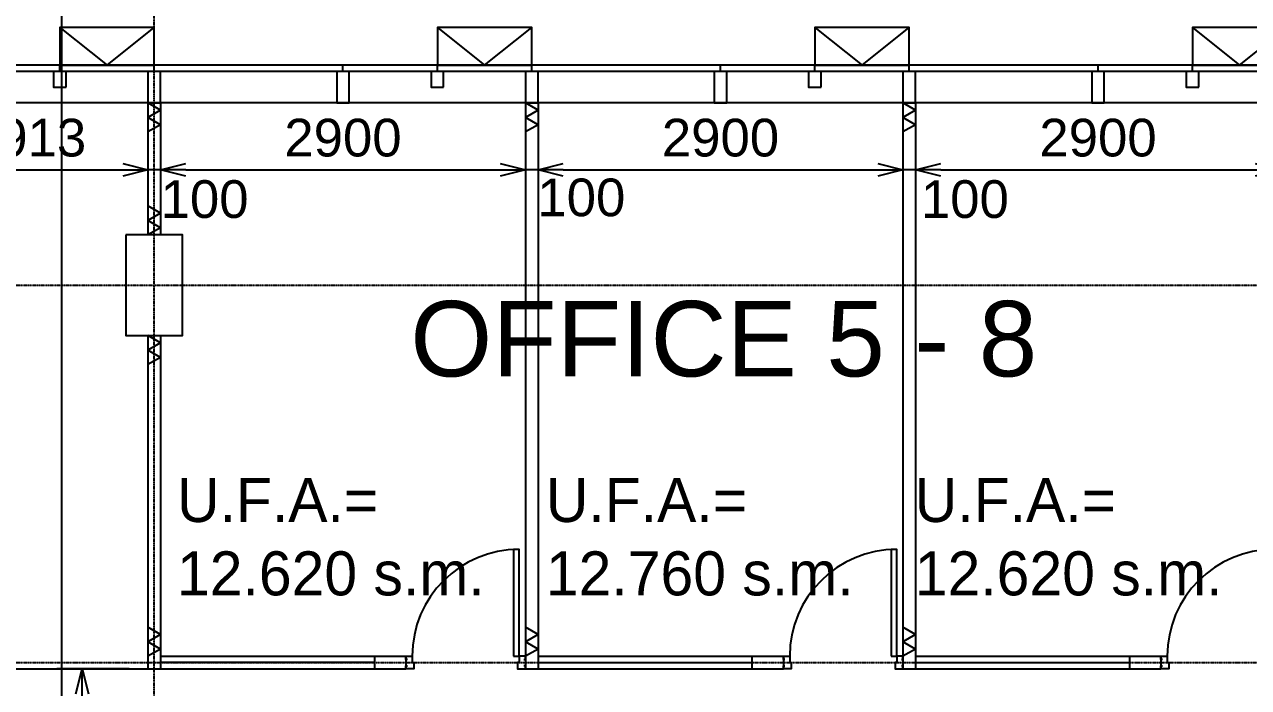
# Model space of a CAD drawing. Header units: millimetres. Extents: x 477 to 62893, y 268 to 55271.
# Drawn here: x 40738 to 50465, y 39941 to 45214 of the extents above; entities that cross this region are included whole.
import ezdxf

# ---------------------------------------------------------------- set-up
doc = ezdxf.new("R2010")
doc.units = ezdxf.units.MM
doc.linetypes.add('DASHDOT', pattern=[1, 0.5, -0.25, 0, -0.25])
doc.layers.get('0').update_dxf_attribs({"color": 8})
doc.layers.get('Defpoints').update_dxf_attribs({"color": 8})
for name, color, linetype in [('DLN020__', 8, 'DASHDOT'), ('DLN030', 8, 'Continuous'), ('DLN041_1', 8, 'Continuous'), ('DLN052__', 8, 'Continuous'), ('DLN061__1', 8, 'Continuous'), ('DLN220__', 8, 'Continuous'), ('DLN280__', 8, 'Continuous'), ('DLN314__', 8, 'Continuous'), ('DLN324__', 8, 'Continuous'), ('DLN325__', 8, 'Continuous')]:
    doc.layers.add(name, color=color, linetype=linetype)
doc.styles.add('SWIS721LT450', font='swissl.ttf')
doc.styles.add('SWIS721LT750', font='swissl.ttf')
doc.dimstyles.new('INTDIM', dxfattribs={"dimscale": 200, "dimtxt": 2.25, "dimasz": 1.5, "dimexe": 1, "dimexo": 0, "dimgap": 1, "dimtad": 1, "dimdec": 0, "dimrnd": 1, "dimzin": 1, "dimdsep": 46, "dimtxsty": 'SWIS721LT450', "dimcen": 1, "dimclrd": 256, "dimclre": 256, "dimclrt": 256, "dimaunit": 1, "dimadec": 3, "dimazin": 0, "dimtfac": 1, "dimtdec": 0, "dimtix": 1, "dimtmove": 2, "dimatfit": 0, "dimfxl": 1, "dimtolj": 1, "dimtzin": 0, "dimarcsym": 0})

# ---------------------------------------------------------------- blocks, each defined once
blk = doc.blocks.new('DIMARR')
for p, q in [((-1, 0.25), (0, 0)), ((-1, 0), (0, 0)), ((0, 0), (-1, -0.25))]:
    blk.add_line(p, q)
blk = doc.blocks.new('*D432')
at = {"layer": 'Defpoints', "color": 0, "transparency": 16777216}
for p in [(39806.8, 44639.6), (41719.4, 44539.6), (41719.4, 44057.6)]:
    blk.add_point(p, dxfattribs=at)
at = {"layer": 'DLN030', "lineweight": -2, "transparency": 16777216}
for p, q in [((39806.8, 44439.6), (39806.8, 43857.6)), ((41719.4, 44339.6), (41719.4, 43857.6)), ((40006.8, 44057.6), (41519.4, 44057.6))]:
    blk.add_line(p, q, dxfattribs=at)
at = {"layer": 'DLN030', "lineweight": -2, "transparency": 16777216, "xscale": 200, "yscale": 200, "zscale": 200, "rotation": 180}
blk.add_blockref('DIMARR', (39806.8, 44057.6), dxfattribs=at)
at = {"layer": 'DLN030', "lineweight": -2, "transparency": 16777216, "xscale": 200, "yscale": 200, "zscale": 200}
blk.add_blockref('DIMARR', (41719.4, 44057.6), dxfattribs=at)
at = {"layer": 'DLN030', "transparency": 16777216, "insert": (40763.1, 44311.8), "char_height": 300, "attachment_point": 5, "style": 'SWIS721LT450'}
blk.add_mtext('\\A1;1913', dxfattribs=at)
blk = doc.blocks.new('*D433')
at = {"layer": 'Defpoints', "color": 0, "transparency": 16777216}
for p in [(41719.4, 44539.6), (41819.4, 44539.6), (41719.4, 44057.6)]:
    blk.add_point(p, dxfattribs=at)
at = {"layer": 'DLN030', "lineweight": -2, "transparency": 16777216}
for p, q in [((41719.4, 44339.6), (41719.4, 43857.6)), ((41819.4, 44339.6), (41819.4, 43857.6)), ((41819.4, 44057.6), (41719.4, 44057.6))]:
    blk.add_line(p, q, dxfattribs=at)
at = {"layer": 'DLN030', "transparency": 16777216, "insert": (42169.7, 43823.2), "char_height": 300, "attachment_point": 5, "style": 'SWIS721LT450'}
blk.add_mtext('\\A1;100', dxfattribs=at)
blk = doc.blocks.new('*D434')
at = {"layer": 'Defpoints', "color": 0, "transparency": 16777216}
for p in [(41819.4, 44539.6), (44719.4, 44539.6), (44719.4, 44057.6)]:
    blk.add_point(p, dxfattribs=at)
at = {"layer": 'DLN030', "lineweight": -2, "transparency": 16777216}
for p, q in [((41819.4, 44339.6), (41819.4, 43857.6)), ((44719.4, 44339.6), (44719.4, 43857.6)), ((42019.4, 44057.6), (44519.4, 44057.6))]:
    blk.add_line(p, q, dxfattribs=at)
at = {"layer": 'DLN030', "lineweight": -2, "transparency": 16777216, "xscale": 200, "yscale": 200, "zscale": 200, "rotation": 180}
blk.add_blockref('DIMARR', (41819.4, 44057.6), dxfattribs=at)
at = {"layer": 'DLN030', "lineweight": -2, "transparency": 16777216, "xscale": 200, "yscale": 200, "zscale": 200}
blk.add_blockref('DIMARR', (44719.4, 44057.6), dxfattribs=at)
at = {"layer": 'DLN030', "transparency": 16777216, "insert": (43269.4, 44311.8), "char_height": 300, "attachment_point": 5, "style": 'SWIS721LT450'}
blk.add_mtext('\\A1;2900', dxfattribs=at)
blk = doc.blocks.new('*D435')
at = {"layer": 'Defpoints', "color": 0, "transparency": 16777216}
for p in [(44719.4, 44539.6), (44819.4, 44539.6), (44719.4, 44057.6)]:
    blk.add_point(p, dxfattribs=at)
at = {"layer": 'DLN030', "lineweight": -2, "transparency": 16777216}
for p, q in [((44719.4, 44339.6), (44719.4, 43857.6)), ((44819.4, 44339.6), (44819.4, 43857.6)), ((44819.4, 44057.6), (44719.4, 44057.6))]:
    blk.add_line(p, q, dxfattribs=at)
at = {"layer": 'DLN030', "transparency": 16777216, "insert": (45163.7, 43836.6), "char_height": 300, "attachment_point": 5, "style": 'SWIS721LT450'}
blk.add_mtext('\\A1;100', dxfattribs=at)
blk = doc.blocks.new('*D436')
at = {"layer": 'Defpoints', "color": 0, "transparency": 16777216}
for p in [(44819.4, 44539.6), (47719.4, 44539.6), (47719.4, 44057.6)]:
    blk.add_point(p, dxfattribs=at)
at = {"layer": 'DLN030', "lineweight": -2, "transparency": 16777216}
for p, q in [((44819.4, 44339.6), (44819.4, 43857.6)), ((47719.4, 44339.6), (47719.4, 43857.6)), ((45019.4, 44057.6), (47519.4, 44057.6))]:
    blk.add_line(p, q, dxfattribs=at)
at = {"layer": 'DLN030', "lineweight": -2, "transparency": 16777216, "xscale": 200, "yscale": 200, "zscale": 200, "rotation": 180}
blk.add_blockref('DIMARR', (44819.4, 44057.6), dxfattribs=at)
at = {"layer": 'DLN030', "lineweight": -2, "transparency": 16777216, "xscale": 200, "yscale": 200, "zscale": 200}
blk.add_blockref('DIMARR', (47719.4, 44057.6), dxfattribs=at)
at = {"layer": 'DLN030', "transparency": 16777216, "insert": (46269.4, 44311.8), "char_height": 300, "attachment_point": 5, "style": 'SWIS721LT450'}
blk.add_mtext('\\A1;2900', dxfattribs=at)
blk = doc.blocks.new('*D437')
at = {"layer": 'Defpoints', "color": 0, "transparency": 16777216}
for p in [(47719.4, 44539.6), (47819.4, 44539.6), (47719.4, 44057.6)]:
    blk.add_point(p, dxfattribs=at)
at = {"layer": 'DLN030', "lineweight": -2, "transparency": 16777216}
for p, q in [((47719.4, 44339.6), (47719.4, 43857.6)), ((47819.4, 44339.6), (47819.4, 43857.6)), ((47819.4, 44057.6), (47719.4, 44057.6))]:
    blk.add_line(p, q, dxfattribs=at)
at = {"layer": 'DLN030', "transparency": 16777216, "insert": (48211.4, 43823.2), "char_height": 300, "attachment_point": 5, "style": 'SWIS721LT450'}
blk.add_mtext('\\A1;100', dxfattribs=at)
blk = doc.blocks.new('*D438')
at = {"layer": 'Defpoints', "color": 0, "transparency": 16777216}
for p in [(50719.4, 44639.6), (47819.4, 44539.6), (50719.4, 44057.6)]:
    blk.add_point(p, dxfattribs=at)
at = {"layer": 'DLN030', "lineweight": -2, "transparency": 16777216}
for p, q in [((50719.4, 44439.6), (50719.4, 43857.6)), ((47819.4, 44339.6), (47819.4, 43857.6)), ((48019.4, 44057.6), (50519.4, 44057.6))]:
    blk.add_line(p, q, dxfattribs=at)
at = {"layer": 'DLN030', "lineweight": -2, "transparency": 16777216, "xscale": 200, "yscale": 200, "zscale": 200, "rotation": 180}
blk.add_blockref('DIMARR', (47819.4, 44057.6), dxfattribs=at)
at = {"layer": 'DLN030', "lineweight": -2, "transparency": 16777216, "xscale": 200, "yscale": 200, "zscale": 200}
blk.add_blockref('DIMARR', (50719.4, 44057.6), dxfattribs=at)
at = {"layer": 'DLN030', "transparency": 16777216, "insert": (49269.4, 44311.8), "char_height": 300, "attachment_point": 5, "style": 'SWIS721LT450'}
blk.add_mtext('\\A1;2900', dxfattribs=at)
blk = doc.blocks.new('U')
at = {"layer": 'DLN280__'}
blk.add_lwpolyline([(-351489.4, -412615), (-351489.4, -413415), (-351039.4, -413415), (-351039.4, -412615)], close=True, dxfattribs=at)
blk = doc.blocks.new('A$C75032E79')
at = {"layer": 'DLN314__', "ltscale": 0.05}
blk.add_lwpolyline([(-750, 0), (0, 0), (0, 300), (-750, 300)], close=True, dxfattribs=at)
blk.add_lwpolyline([(-750, 300), (-375, 0), (0, 300)], dxfattribs=at)
blk = doc.blocks.new('MAGENTA')
at = {"layer": 'DLN314__'}
blk.add_line((-212507.5, -468222), (-212507.5, -468172), dxfattribs=at)
blk.add_lwpolyline([(-212457.5, -468472), (-212457.5, -468222), (-212557.5, -468222), (-212557.5, -468472)], close=True, dxfattribs=at)
blk = doc.blocks.new('MAGETA-2')
at = {"layer": 'DLN314__'}
blk.add_line((-211907.8, -468636.8), (-211907.8, -468586.8), dxfattribs=at)
blk.add_lwpolyline([(-211857.8, -468761.8), (-211857.8, -468636.8), (-211957.8, -468636.8), (-211957.8, -468761.8)], close=True, dxfattribs=at)
blk = doc.blocks.new('*D308')
at = {"layer": 'Defpoints', "color": 0, "transparency": 16777216}
for p in [(41196.1, 40089.6), (41769.4, 40089.6), (41769.4, 38639.6)]:
    blk.add_point(p, dxfattribs=at)
at = {"layer": 'DLN030', "lineweight": -2, "transparency": 16777216}
for p, q in [((41569.4, 40089.6), (40996.1, 40089.6)), ((41196.1, 38839.6), (41196.1, 39889.6)), ((41569.4, 38639.6), (40996.1, 38639.6))]:
    blk.add_line(p, q, dxfattribs=at)
at = {"layer": 'DLN030', "lineweight": -2, "transparency": 16777216, "xscale": 200, "yscale": 200, "zscale": 200}
for p, rotation in [((41196.1, 40089.6), 90), ((41196.1, 38639.6), 270)]:
    blk.add_blockref('DIMARR', p, dxfattribs=dict(at, rotation=rotation))
at = {"layer": 'DLN030', "transparency": 16777216, "insert": (40941.9, 39364.6), "char_height": 300, "attachment_point": 5, "rotation": 90, "style": 'SWIS721LT450'}
blk.add_mtext('\\A1;1450', dxfattribs=at)
blk = doc.blocks.new('w')
at = {"layer": 'DLN061__1'}
for p, q in [((-380707, -515975), (-380854, -515719)), ((-380707, -515975), (-380559, -515719)), ((-380411, -515975), (-380559, -515719)), ((-380411, -515975), (-380263, -515719))]:
    blk.add_line(p, q, dxfattribs=at)

msp = doc.modelspace()

# ---------------------------------------------------------------- linework, layer by layer
at = {"layer": 'DLN020__'}
for p, q in [((41769.4, 5889.6), (41769.4, 51172.8)), ((14340.2, 43139.6), (58019.4, 43139.6)), ((14340.2, 40139.6), (58019.4, 40139.6))]:
    msp.add_line(p, q, dxfattribs=at)
at = {"layer": 'DLN052__', "ltscale": 0.05}
msp.add_line((41032.5, 51856.6), (41032.5, 36241.1), dxfattribs=at)
at = {"layer": 'DLN220__'}
for p, q in [((41719.4, 44589.6), (41719.4, 43539.6)), ((41819.4, 44589.6), (41819.4, 43539.6)), ((44719.4, 44589.6), (44719.4, 40089.6)), ((44819.4, 44589.6), (44819.4, 40089.6)), ((47719.4, 44589.6), (47719.4, 40089.6)), ((47819.4, 44589.6), (47819.4, 40089.6)), ((41719.4, 42739.6), (41719.4, 40089.6)), ((41819.4, 42739.6), (41819.4, 40089.6)), ((43519.4, 40189.6), (43769.4, 40189.6)), ((43519.4, 40189.6), (43519.4, 40089.6)), ((43769.4, 40189.6), (43769.4, 40089.6)), ((46519.4, 40189.6), (46769.4, 40189.6)), ((46769.4, 40189.6), (46769.4, 40089.6)), ((49519.4, 40189.6), (49769.4, 40189.6)), ((49769.4, 40189.6), (49769.4, 40089.6)), ((41719.4, 40089.6), (41819.4, 40089.6)), ((43519.4, 40089.6), (43769.4, 40089.6)), ((44719.4, 40089.6), (44819.4, 40089.6)), ((46519.4, 40089.6), (46769.4, 40089.6)), ((47719.4, 40089.6), (47819.4, 40089.6)), ((49519.4, 40089.6), (49769.4, 40089.6))]:
    msp.add_line(p, q, dxfattribs=at)
at = {"layer": 'DLN220__', "ltscale": 0.05}
msp.add_line((39412.3, 40089.6), (41719.4, 40089.6), dxfattribs=at)
at = {"layer": 'DLN314__'}
for p, q in [((55519.4, 44889.6), (39869.4, 44889.6)), ((55469.4, 44839.6), (39859.6, 44839.6)), ((55219.4, 44589.6), (39810.6, 44589.6))]:
    msp.add_line(p, q, dxfattribs=at)
at = {"layer": 'DLN324__'}
for p, q in [((41819.4, 40189.6), (43519.4, 40189.6)), ((44819.4, 40189.6), (46519.4, 40189.6)), ((46519.4, 40189.6), (46519.4, 40089.6)), ((47819.4, 40189.6), (49519.4, 40189.6)), ((49519.4, 40189.6), (49519.4, 40089.6)), ((43519.4, 40139.6), (41819.4, 40139.6)), ((41819.4, 40089.6), (43519.4, 40089.6)), ((44819.4, 40139.6), (46519.4, 40139.6)), ((44819.4, 40089.6), (46519.4, 40089.6)), ((47819.4, 40140.7), (49519.4, 40140.7)), ((47819.4, 40089.6), (49519.4, 40089.6))]:
    msp.add_line(p, q, dxfattribs=at)
at = {"layer": 'DLN325__'}
for points in [[(44624.4, 40189.6), (44669.4, 40189.6), (44669.4, 41039.6), (44624.4, 41039.6)], [(47624.4, 40189.6), (47669.4, 40189.6), (47669.4, 41039.6), (47624.4, 41039.6)]]:
    msp.add_lwpolyline(points, close=True, dxfattribs=at)
for points in [[(43781.4, 40164.6), (43769.4, 40164.6), (43769.4, 40189.6), (43819.4, 40189.6), (43819.4, 40139.6), (43831.9, 40139.6), (43831.9, 40089.6), (43769.4, 40089.6), (43769.4, 40114.6), (43781.4, 40114.6)], [(44707.4, 40164.6), (44719.4, 40164.6), (44719.4, 40189.6), (44669.4, 40189.6), (44669.4, 40139.6), (44656.9, 40139.6), (44656.9, 40089.6), (44719.4, 40089.6), (44719.4, 40114.6), (44707.4, 40114.6)], [(46781.4, 40164.6), (46769.4, 40164.6), (46769.4, 40189.6), (46819.4, 40189.6), (46819.4, 40139.6), (46831.9, 40139.6), (46831.9, 40089.6), (46769.4, 40089.6), (46769.4, 40114.6), (46781.4, 40114.6)], [(47707.4, 40164.6), (47719.4, 40164.6), (47719.4, 40189.6), (47669.4, 40189.6), (47669.4, 40139.6), (47656.9, 40139.6), (47656.9, 40089.6), (47719.4, 40089.6), (47719.4, 40114.6), (47707.4, 40114.6)], [(49781.4, 40164.6), (49769.4, 40164.6), (49769.4, 40189.6), (49819.4, 40189.6), (49819.4, 40139.6), (49831.9, 40139.6), (49831.9, 40089.6), (49769.4, 40089.6), (49769.4, 40114.6), (49781.4, 40114.6)]]:
    msp.add_lwpolyline(points, dxfattribs=at)
for centre in [(44669.4, 40189.6), (47669.4, 40189.6), (50669.4, 40189.6)]:
    msp.add_arc(centre, 850, 90.00005, 180, dxfattribs=at)

# ---------------------------------------------------------------- block references
at = {"layer": 'DLN061__1', "xscale": 0.390625, "yscale": 0.390625, "zscale": 0.390625, "rotation": 90}
for p in [(-159733.5, 193130), (-156733.5, 193130), (-153733.5, 193130), (-159733.5, 192310.9), (-159733.5, 191280), (-159733.5, 188960.9), (-156733.5, 188960.9), (-153733.5, 188960.9)]:
    msp.add_blockref('w', p, dxfattribs=at)
at = {"layer": 'DLN280__'}
msp.add_blockref('U', (393033.8, 456154.6), dxfattribs=at)
at = {"layer": 'DLN314__', "ltscale": 0.05}
for p in [(41769.4, 44889.6), (44769.4, 44889.6), (47769.4, 44889.6), (50769.4, 44889.6)]:
    msp.add_blockref('A$C75032E79', p, dxfattribs=at)
at = {"layer": 'DLN314__'}
for name, p in [('MAGETA-2', (252927.2, 513476.5)), ('MAGENTA', (254276.9, 513061.6)), ('MAGENTA', (255776.9, 513061.6)), ('MAGETA-2', (255927.2, 513476.5)), ('MAGENTA', (257276.9, 513061.6)), ('MAGENTA', (258776.9, 513061.6)), ('MAGETA-2', (258927.2, 513476.5)), ('MAGENTA', (260276.9, 513061.6)), ('MAGENTA', (261776.9, 513061.6)), ('MAGETA-2', (261927.2, 513476.5))]:
    msp.add_blockref(name, p, dxfattribs=at)

# ---------------------------------------------------------------- texts
at = {"layer": 'DLN041_1', "style": 'SWIS721LT750'}
msp.add_text('OFFICE 5 - 8', height=600, dxfattribs=at).set_placement((43804.1, 42415.1))
at = {"layer": 'DLN041_1', "char_height": 350, "width": 3069.175, "attachment_point": 7, "style": 'SWIS721LT750'}
for s, insert in [('{\\fUnivers|b0|i0|c0|p34;U.F.A.= \\P12.620 s.m.}', (41950.4, 40668.8)), ('{\\fUnivers|b0|i0|c0|p34;U.F.A.= \\P12.760 s.m.}', (44881.6, 40668.8)), ('{\\fUnivers|b0|i0|c0|p34;U.F.A.= \\P12.620 s.m.}', (47813.3, 40668.8))]:
    msp.add_mtext(s, dxfattribs=dict(at, insert=insert))

# ---------------------------------------------------------------- dimensions: what is measured, and where the dimension line sits
at = {"layer": 'DLN030'}
for base, p1, p2, picture, middle in [((41719.4, 44057.6), (39806.8, 44639.6), (41719.4, 44539.6), '*D432', (40763.1, 44311.8)), ((50719.4, 44057.6), (47819.4, 44539.6), (50719.4, 44639.6), '*D438', (49269.4, 44311.8)), ((44719.4, 44057.6), (41819.4, 44539.6), (44719.4, 44539.6), '*D434', (43269.4, 44311.8)), ((47719.4, 44057.6), (44819.4, 44539.6), (47719.4, 44539.6), '*D436', (46269.4, 44311.8))]:
    dim = msp.add_linear_dim(base=base, p1=p1, p2=p2, dimstyle='INTDIM', override={"dimscale": 1, "dimtxt": 300, "dimasz": 200, "dimexe": 200, "dimexo": 200, "dimgap": 100, "dimrnd": 0, "dimzin": 0, "dimblk": 'DIMARR', "dimcen": 200, "dimclrt": 256}, dxfattribs=at)
    dim.commit()
    dim.dimension.update_dxf_attribs({"geometry": picture, "text_midpoint": middle})
for base, p1, p2, picture, middle in [((41719.4, 44057.6), (41819.4, 44539.6), (41719.4, 44539.6), '*D433', (42169.7, 43823.2)), ((44719.4, 44057.6), (44819.4, 44539.6), (44719.4, 44539.6), '*D435', (45163.7, 43836.6)), ((47719.4, 44057.6), (47819.4, 44539.6), (47719.4, 44539.6), '*D437', (48211.4, 43823.2))]:
    dim = msp.add_linear_dim(base=base, p1=p1, p2=p2, angle=180, dimstyle='INTDIM', override={"dimscale": 1, "dimtxt": 300, "dimasz": 200, "dimexe": 200, "dimexo": 200, "dimgap": 100, "dimrnd": 0, "dimzin": 0, "dimblk": 'DIMARR', "dimcen": 200, "dimclrt": 256}, dxfattribs=at)
    dim.commit()
    dim.dimension.update_dxf_attribs({"geometry": picture, "text_midpoint": middle, "dimtype": 160})
dim = msp.add_linear_dim(base=(41196.1, 40089.6), p1=(41769.4, 38639.6), p2=(41769.4, 40089.6), angle=270, dimstyle='INTDIM', override={"dimscale": 1, "dimtxt": 300, "dimasz": 200, "dimexe": 200, "dimexo": 200, "dimgap": 100, "dimrnd": 0, "dimzin": 0, "dimblk": 'DIMARR', "dimcen": 200, "dimclrt": 256}, dxfattribs=at)
dim.commit()
dim.dimension.update_dxf_attribs({"geometry": '*D308', "text_midpoint": (40941.9, 39364.6)})

doc.saveas('drawing.dxf')
